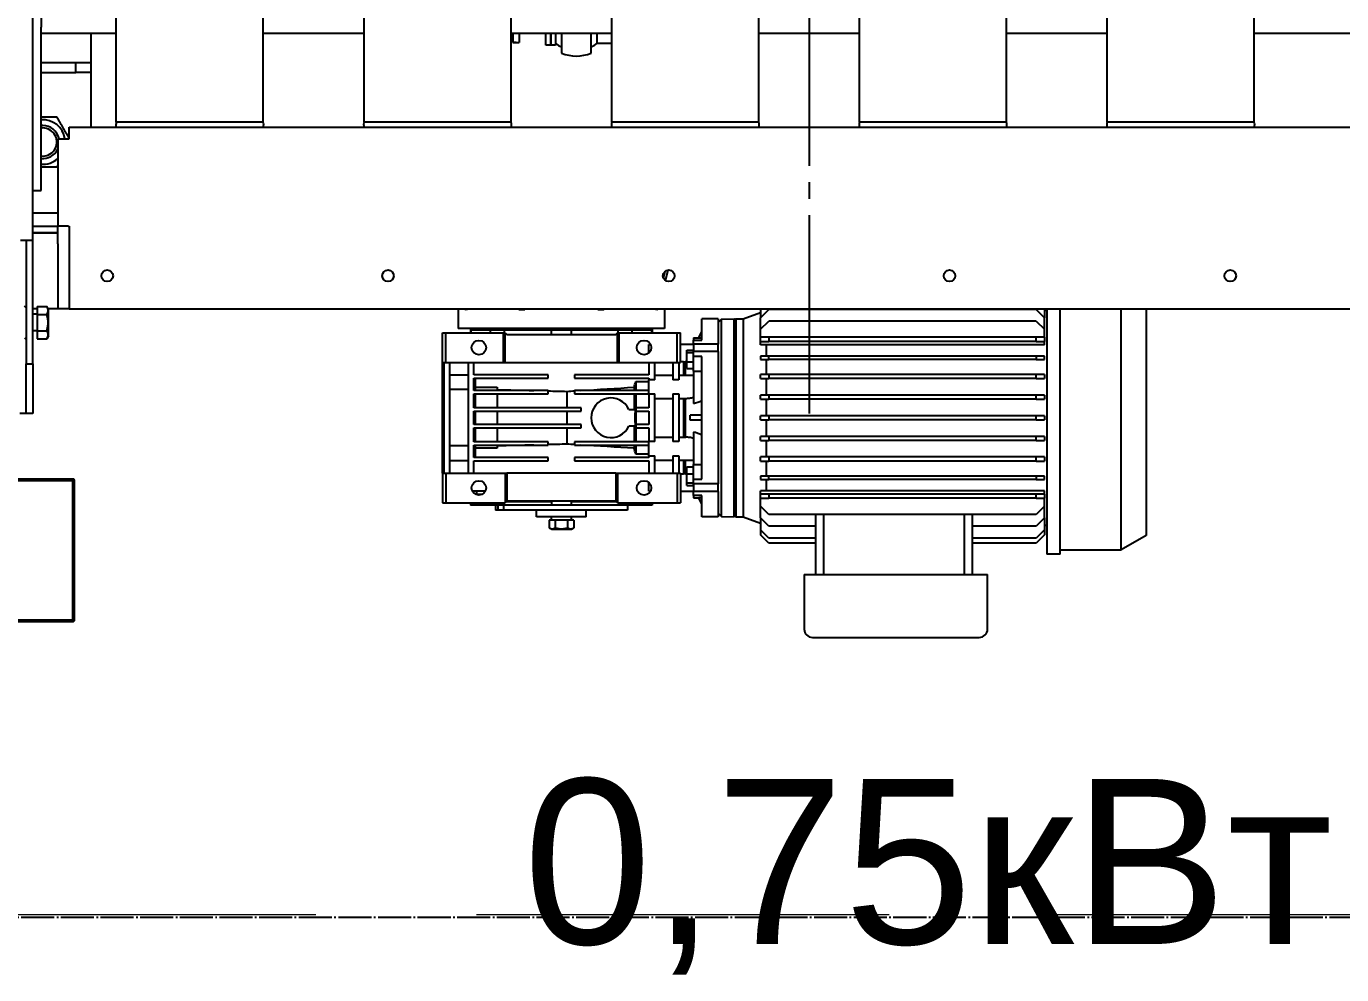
# Model space of a CAD drawing. Header units: millimetres. Extents: x -383313 to -161684, y -117025 to 99224.
# Drawn here: x -343063 to -342267, y -11617 to -11043 of the extents above; entities that cross this region are included whole.
import ezdxf

# ---------------------------------------------------------------- set-up
doc = ezdxf.new("R2010")
doc.units = ezdxf.units.MM
doc.header["$MEASUREMENT"] = 0
doc.linetypes.add('ESKD_shtrihpunktir', pattern=[18, 15, -1, 1, -1])
doc.linetypes.add('PS-GOST2.303 5', pattern=[24, 20, -1.5, 1, -1.5])
for name, color, linetype in [('PDF_Geometry', 7, 'Continuous'), ('PS_Оси', 5, 'PS-GOST2.303 5'), ('PV-55E8', 7, 'Continuous')]:
    doc.layers.add(name, color=color, linetype=linetype)
doc.styles.add('PSTUDIO', font='arial.ttf')

# ---------------------------------------------------------------- blocks, each defined once
blk = doc.blocks.new('*U123')
at = {"color": 1, "linetype": 'ESKD_shtrihpunktir', "ltscale": 10}
blk.add_line((-734.5, 563.27), (-734.5, -636.73), dxfattribs=at)
at = {"layer": 'PV-55E8', "color": 3}
for p, q in [((-1204.5, -531.73), (-1204.5, 458.27)), ((-1154, -460.38), (-1154, 460.38)), ((-1065, -460.38), (-1065, 460.38)), ((-1004, -460.38), (-1004, 460.38)), ((-915, -460.38), (-915, 460.38)), ((-854, -460.38), (-854, 460.38)), ((-765, -460.38), (-765, 460.38)), ((-704, -460.38), (-704, 460.38)), ((-615, -460.38), (-615, 460.38)), ((-554, -460.38), (-554, 460.38)), ((-465, -460.38), (-465, 460.38)), ((-1199.5, -330.73), (-1199.5, -402.73)), ((-1199.5, -406.73), (-1199.5, -402.73)), ((-1199.5, -501.73), (-1199.5, -406.73)), ((-1154, -406.73), (-1199.5, -406.73)), ((-1169.5, -406.73), (-1169.5, -424.38)), ((-1004, -406.73), (-1065, -406.73)), ((-854, -406.73), (-915, -406.73)), ((-914, -408.79), (-914.55, -410.29)), ((-914, -406.73), (-914, -412.05)), ((-914, -412.08), (-914, -412.05)), ((-910, -406.73), (-910, -412.08)), ((-894, -413.79), (-894, -406.73)), ((-891, -413.79), (-894, -413.79)), ((-891, -413.79), (-891, -406.73)), ((-891, -406.73), (-891, -413.79)), ((-888, -413.79), (-891, -413.79)), ((-888, -406.73), (-888, -413.79)), ((-884.5, -406.73), (-884.5, -418.61)), ((-866.5, -418.61), (-866.5, -406.73)), ((-863, -406.73), (-863, -412.75)), ((-863, -412.61), (-854, -412.61)), ((-704, -406.73), (-765, -406.73)), ((-554, -406.73), (-615, -406.73)), ((-404, -406.73), (-465, -406.73)), ((-1178.5, -424.38), (-1199.5, -424.38)), ((-1178.5, -430.38), (-1178.5, -424.38)), ((-1169.5, -424.38), (-1178.5, -424.38)), ((-1169.5, -424.38), (-1169.5, -430.38)), ((-1199.5, -430.38), (-1178.5, -430.38)), ((-1169.5, -430.38), (-1178.5, -430.38)), ((-1169.5, -430.38), (-1169.5, -463.38)), ((-1065, -460.38), (-1154, -460.38)), ((-1065, -460.38), (-1154, -460.38)), ((-915, -460.38), (-1004, -460.38)), ((-915, -460.38), (-1004, -460.38)), ((-765, -460.38), (-854, -460.38)), ((-765, -460.38), (-854, -460.38)), ((-615, -460.38), (-704, -460.38)), ((-615, -460.38), (-704, -460.38)), ((-465, -460.38), (-554, -460.38)), ((-465, -460.38), (-554, -460.38)), ((-1182.5, -463.38), (-286.5, -463.38)), ((-1182.5, -469.68), (-1182.5, -463.38)), ((-1182.5, -470.38), (-1182.5, -469.68)), ((-1189.5, -470.38), (-1183.2, -470.38)), ((-1189.5, -470.38), (-1189.5, -523.38)), ((-1183.2, -470.38), (-1182.5, -470.38)), ((-1204.5, -501.73), (-1199.5, -501.73)), ((-1189.5, -515.38), (-1204.5, -515.38)), ((-1204.5, -523.38), (-1189.5, -523.38)), ((-1183.2, -523.38), (-1189.5, -523.38)), ((-1189.5, -534.08), (-1189.5, -523.38)), ((-1183.2, -523.38), (-1182.5, -523.38)), ((-1182.5, -523.38), (-1182.5, -573.38)), ((-1212, -531.73), (-1204.5, -531.73)), ((-1208.5, -531.73), (-1208.5, -606.73)), ((-1189.5, -527.38), (-1204.5, -527.38)), ((-1204.5, -527.38), (-1189.5, -527.38)), ((-1204.5, -606.73), (-1204.5, -531.73)), ((-1189.5, -534.08), (-1189.5, -573.38)), ((-822.69, -554.81), (-821.63, -550.6)), ((-821.52, -556.23), (-819.92, -549.9)), ((-1208.5, -572.73), (-1209.5, -571.73)), ((-1202, -573.38), (-1204.5, -573.38)), ((-1202, -571.92), (-1202, -576.82)), ((-1202, -571.92), (-1196.05, -571.92)), ((-1195, -573.73), (-1196.05, -571.92)), ((-1189.5, -573.38), (-1195.2, -573.38)), ((-1182.5, -573.38), (-1189.5, -573.38)), ((-1182.5, -573.38), (-286.5, -573.38)), ((-947, -573.38), (-947, -585.38)), ((-943.14, -573.38), (-942.98, -574.02)), ((-941.61, -573.38), (-941.45, -574.02)), ((-941.45, -574.02), (-941.45, -573.38)), ((-910.25, -574.02), (-910.32, -573.38)), ((-906.56, -574.02), (-906.63, -573.38)), ((-906.56, -573.38), (-906.56, -574.02)), ((-862.44, -573.38), (-862.44, -574.02)), ((-862.44, -574.02), (-862.37, -573.38)), ((-858.75, -574.02), (-858.68, -573.38)), ((-827.55, -573.38), (-827.55, -574.02)), ((-827.55, -574.02), (-827.39, -573.38)), ((-826.02, -574.02), (-825.86, -573.38)), ((-822, -573.38), (-822, -585.38)), ((-764, -573.38), (-764, -578.76)), ((-592, -573.38), (-592, -578.76)), ((-590.5, -573.38), (-590.5, -639.38)), ((-582.5, -721.88), (-582.5, -573.38)), ((-545.5, -719.38), (-545.5, -573.38)), ((-530.5, -573.38), (-530.5, -710.72)), ((-1202, -576.73), (-1204.5, -576.73)), ((-1202, -576.82), (-1202, -586.64)), ((-1202, -576.82), (-1196.05, -576.82)), ((-1195, -589.73), (-1195, -573.73)), ((-799.5, -592.29), (-799.5, -579.38)), ((-789.5, -579.38), (-799.5, -579.38)), ((-789.5, -579.38), (-789.5, -594.72)), ((-787.5, -579.62), (-780, -579.49)), ((-787.5, -699.24), (-787.5, -579.62)), ((-779.5, -579.98), (-780, -579.49)), ((-780, -699.37), (-780, -579.49)), ((-779.5, -579.88), (-779, -579.38)), ((-779.5, -579.98), (-779.5, -579.88)), ((-779.5, -579.98), (-779.5, -698.88)), ((-779, -579.38), (-779, -699.38)), ((-779, -579.38), (-774.5, -579.38)), ((-774.5, -579.38), (-764, -575.56)), ((-774.5, -579.38), (-774.5, -639.38)), ((-764, -578.76), (-759, -573.76)), ((-764, -585.79), (-764, -578.76)), ((-764, -585.79), (-759, -580.79)), ((-597, -573.76), (-759, -573.76)), ((-597, -580.79), (-759, -580.79)), ((-597, -573.76), (-592, -578.76)), ((-597, -580.79), (-592, -585.79)), ((-592, -574.25), (-590.5, -574.25)), ((-592, -585.79), (-592, -578.76)), ((-1202, -586.73), (-1204.5, -586.73)), ((-1202, -586.64), (-1202, -591.55)), ((-1202, -586.64), (-1196.05, -586.64)), ((-956.5, -587.88), (-954.5, -587.88)), ((-956.5, -605.88), (-956.5, -587.88)), ((-954.5, -587.88), (-919.5, -587.88)), ((-954.5, -605.88), (-954.5, -587.88)), ((-822, -585.38), (-947, -585.38)), ((-939.5, -585.38), (-939.5, -586.38)), ((-939.17, -586.38), (-939.5, -586.38)), ((-939.5, -586.38), (-939.5, -587.88)), ((-939.17, -586.38), (-939.5, -586.38)), ((-939.17, -585.38), (-939.17, -586.38)), ((-927.4, -586.38), (-939.17, -586.38)), ((-939.17, -587.88), (-939.17, -586.38)), ((-927.4, -586.38), (-939.17, -586.38)), ((-927.4, -585.38), (-927.4, -586.38)), ((-927.4, -587.88), (-927.4, -586.38)), ((-918.91, -586.38), (-927.4, -586.38)), ((-918.91, -586.38), (-927.4, -586.38)), ((-919.5, -587.88), (-918.5, -587.88)), ((-919.5, -605.88), (-919.5, -587.88)), ((-918.91, -585.38), (-918.91, -586.38)), ((-890.5, -586.38), (-918.91, -586.38)), ((-918.91, -587.88), (-918.91, -586.38)), ((-890.5, -586.38), (-918.91, -586.38)), ((-918.5, -587.88), (-917.5, -588.88)), ((-918.5, -605.88), (-918.5, -587.88)), ((-917.5, -588.88), (-851.5, -588.88)), ((-890.5, -585.38), (-890.5, -586.38)), ((-890.5, -588.88), (-890.5, -586.38)), ((-878.5, -586.38), (-890.5, -586.38)), ((-878.5, -586.38), (-890.5, -586.38)), ((-878.5, -585.38), (-878.5, -586.38)), ((-850.09, -586.38), (-878.5, -586.38)), ((-878.5, -588.88), (-878.5, -586.38)), ((-850.09, -586.38), (-878.5, -586.38)), ((-851.5, -588.88), (-850.5, -587.88)), ((-850.5, -605.88), (-850.5, -587.88)), ((-850.5, -587.88), (-849.5, -587.88)), ((-850.09, -585.38), (-850.09, -586.38)), ((-850.09, -587.88), (-850.09, -586.38)), ((-841.6, -586.38), (-850.09, -586.38)), ((-841.6, -586.38), (-850.09, -586.38)), ((-849.5, -605.88), (-849.5, -587.88)), ((-849.5, -587.88), (-814.5, -587.88)), ((-841.6, -585.38), (-841.6, -586.38)), ((-829.83, -586.38), (-841.6, -586.38)), ((-841.6, -587.88), (-841.6, -586.38)), ((-829.83, -586.38), (-841.6, -586.38)), ((-829.83, -585.38), (-829.83, -586.38)), ((-829.83, -587.88), (-829.83, -586.38)), ((-829.5, -586.38), (-829.83, -586.38)), ((-829.5, -586.38), (-829.83, -586.38)), ((-829.5, -585.38), (-829.5, -586.38)), ((-829.5, -586.38), (-829.5, -587.88)), ((-814.5, -587.88), (-812.5, -587.88)), ((-814.5, -605.88), (-814.5, -587.88)), ((-812.5, -605.88), (-812.5, -587.88)), ((-801.22, -590.98), (-799.5, -587.12)), ((-764, -590.63), (-764, -585.79)), ((-592, -590.63), (-592, -585.79)), ((-1208.5, -590.73), (-1209.5, -591.73)), ((-1202, -591.55), (-1196.05, -591.55)), ((-1195, -589.73), (-1196.05, -591.55)), ((-831.5, -594.95), (-830.56, -594.95)), ((-831.5, -600.08), (-831.5, -594.95)), ((-812.5, -594.88), (-804.5, -594.88)), ((-804.5, -590.88), (-804.5, -592.29)), ((-804.5, -590.88), (-801.17, -590.88)), ((-804.5, -592.29), (-799.5, -592.29)), ((-804.5, -594.72), (-804.5, -592.29)), ((-789.5, -594.72), (-804.5, -594.72)), ((-804.5, -594.72), (-804.5, -598.97)), ((-801.22, -590.98), (-799.5, -590.98)), ((-789.5, -596.23), (-789.5, -594.72)), ((-789.5, -599.31), (-789.5, -596.23)), ((-764, -593.13), (-764, -590.63)), ((-764, -595.21), (-764, -593.13)), ((-592, -595.21), (-764, -595.21)), ((-760.4, -601.98), (-760.4, -595.21)), ((-597, -590.63), (-759, -590.63)), ((-759, -590.63), (-759, -593.13)), ((-597, -593.13), (-759, -593.13)), ((-597, -593.13), (-597, -590.63)), ((-592, -590.63), (-592, -593.13)), ((-592, -595.21), (-592, -593.13)), ((-808.65, -599.94), (-808.65, -598.45)), ((-808.65, -598.45), (-804.5, -598.45)), ((-808.65, -605.52), (-808.65, -599.94)), ((-808.65, -599.94), (-804.5, -599.94)), ((-804.5, -599.31), (-804.5, -598.97)), ((-789.5, -599.31), (-804.5, -599.31)), ((-804.5, -602.19), (-804.5, -599.31)), ((-799.5, -602.19), (-804.5, -602.19)), ((-804.5, -611.18), (-804.5, -602.19)), ((-799.5, -676.56), (-799.5, -602.19)), ((-789.5, -599.31), (-789.5, -679.44)), ((-759, -601.98), (-764, -601.98)), ((-764, -601.98), (-764, -604.09)), ((-764, -604.09), (-759, -604.09)), ((-760.4, -613.13), (-760.4, -604.09)), ((-759, -604.09), (-759, -601.98)), ((-597, -601.98), (-759, -601.98)), ((-597, -604.09), (-759, -604.09)), ((-592, -601.98), (-597, -601.98)), ((-597, -601.98), (-597, -604.09)), ((-597, -604.09), (-592, -604.09)), ((-592, -604.09), (-592, -601.98)), ((-1208.5, -636.73), (-1208.5, -606.73)), ((-1208.5, -606.73), (-1204.5, -606.73)), ((-1204.5, -606.73), (-1204.5, -636.73)), ((-956.5, -608.69), (-956.5, -605.88)), ((-956.5, -605.88), (-955.5, -605.88)), ((-956.5, -622.33), (-956.5, -608.69)), ((-955.5, -608.69), (-956.5, -608.69)), ((-955.5, -605.88), (-954.5, -605.88)), ((-955.5, -672.88), (-955.5, -605.88)), ((-954.5, -605.88), (-919.5, -605.88)), ((-952, -672.88), (-952, -605.88)), ((-941, -605.88), (-941, -672.88)), ((-937.5, -613.38), (-937.5, -605.88)), ((-919.5, -605.88), (-918.5, -605.88)), ((-918.5, -605.88), (-850.5, -605.88)), ((-850.5, -605.88), (-849.5, -605.88)), ((-849.5, -605.88), (-814.5, -605.88)), ((-831.5, -605.88), (-831.5, -613.38)), ((-828, -616.33), (-828, -605.88)), ((-817, -605.88), (-817, -616.33)), ((-814.5, -605.88), (-813.5, -605.88)), ((-813.5, -605.88), (-813.5, -616.33)), ((-813.5, -605.88), (-812.5, -605.88)), ((-810.5, -605.41), (-812.5, -605.41)), ((-810.5, -605.41), (-810.5, -613.63)), ((-810.5, -605.52), (-809.5, -605.52)), ((-809.5, -605.52), (-809.5, -613.63)), ((-808.65, -609.6), (-808.65, -605.52)), ((-808.65, -605.52), (-804.5, -605.52)), ((-808.65, -609.6), (-804.5, -609.6)), ((-804.5, -611.18), (-799.5, -611.18)), ((-804.5, -611.18), (-804.5, -630.75)), ((-764, -615.63), (-764, -613.13)), ((-597, -613.13), (-759, -613.13)), ((-759, -613.13), (-759, -615.63)), ((-597, -615.63), (-597, -613.13)), ((-592, -613.13), (-592, -615.63)), ((-941, -613.53), (-952, -613.53)), ((-892.5, -613.38), (-937.5, -613.38)), ((-937.5, -615.38), (-892.5, -615.38)), ((-937.5, -622.88), (-937.5, -615.38)), ((-936.5, -622.33), (-936.5, -615.38)), ((-936.5, -620.89), (-923.5, -620.89)), ((-923.5, -620.89), (-923.5, -622.88)), ((-892.5, -615.38), (-892.5, -613.38)), ((-831.5, -613.38), (-876.5, -613.38)), ((-876.5, -613.38), (-876.5, -615.38)), ((-876.5, -615.38), (-831.5, -615.38)), ((-840.46, -620.89), (-840.46, -622.88)), ((-839.5, -617.34), (-839.5, -622.88)), ((-839.5, -617.34), (-831.5, -617.34)), ((-831.5, -615.38), (-831.5, -616.33)), ((-831.5, -624.93), (-831.5, -616.33)), ((-828, -616.33), (-831.5, -616.33)), ((-828, -613.63), (-817, -613.63)), ((-813.5, -616.33), (-817, -616.33)), ((-813.5, -613.63), (-804.5, -613.63)), ((-760.4, -625.63), (-760.4, -615.63)), ((-597, -615.63), (-759, -615.63)), ((-955.5, -622.33), (-956.5, -622.33)), ((-956.5, -656.42), (-956.5, -622.33)), ((-941, -622.33), (-952, -622.33)), ((-936.5, -622.33), (-937.5, -622.33)), ((-892.5, -622.88), (-937.5, -622.88)), ((-937.5, -624.88), (-892.5, -624.88)), ((-937.5, -633.38), (-937.5, -624.88)), ((-936.5, -622.88), (-936.5, -622.33)), ((-936.5, -633.38), (-936.5, -624.88)), ((-923.5, -624.88), (-923.5, -633.38)), ((-892.5, -624.88), (-892.5, -622.88)), ((-881.25, -623.38), (-881.25, -633.38)), ((-876.5, -622.88), (-876.5, -624.88)), ((-831.5, -622.88), (-876.5, -622.88)), ((-876.5, -624.88), (-831.5, -624.88)), ((-840.46, -624.88), (-840.46, -634.38)), ((-839.5, -624.88), (-839.5, -633.38)), ((-831.5, -624.93), (-831.5, -633.38)), ((-831.5, -624.93), (-828, -624.93)), ((-828, -653.83), (-828, -624.93)), ((-828, -627.63), (-817, -627.63)), ((-817, -624.93), (-817, -653.83)), ((-817, -624.93), (-813.5, -624.93)), ((-813.5, -624.93), (-813.5, -653.83)), ((-813.5, -627.63), (-809.27, -627.63)), ((-810.5, -627.63), (-810.5, -651.13)), ((-809.5, -627.63), (-809.5, -651.13)), ((-764, -628.13), (-764, -625.63)), ((-760.4, -638.13), (-760.4, -628.13)), ((-759, -625.63), (-759, -628.13)), ((-597, -625.63), (-759, -625.63)), ((-597, -628.13), (-759, -628.13)), ((-597, -628.13), (-597, -625.63)), ((-592, -625.63), (-592, -628.13)), ((-1208.5, -636.73), (-1212.5, -636.73)), ((-1204.5, -636.73), (-1208.5, -636.73)), ((-872.5, -633.38), (-937.5, -633.38)), ((-937.5, -635.38), (-872.5, -635.38)), ((-937.5, -643.38), (-937.5, -635.38)), ((-936.5, -643.38), (-936.5, -635.38)), ((-923.5, -635.38), (-923.5, -643.38)), ((-881.25, -635.38), (-881.25, -643.38)), ((-872.5, -635.38), (-872.5, -633.38)), ((-843.59, -634.38), (-839.91, -634.38)), ((-839.5, -633.38), (-839.5, -635.38)), ((-831.5, -633.38), (-839.5, -633.38)), ((-839.5, -635.38), (-839.5, -643.38)), ((-839.5, -635.38), (-831.5, -635.38)), ((-831.5, -635.38), (-831.5, -643.38)), ((-872.5, -643.38), (-937.5, -643.38)), ((-872.5, -645.38), (-872.5, -643.38)), ((-839.91, -644.38), (-843.59, -644.38)), ((-840.46, -644.38), (-840.46, -653.88)), ((-839.5, -643.38), (-839.5, -645.38)), ((-831.5, -643.38), (-839.5, -643.38)), ((-799.5, -637.88), (-806.59, -637.88)), ((-799.5, -640.88), (-806.59, -640.88)), ((-774.5, -639.38), (-774.5, -699.38)), ((-764, -640.63), (-764, -638.13)), ((-760.4, -650.63), (-760.4, -640.63)), ((-759, -638.13), (-759, -640.63)), ((-597, -638.13), (-759, -638.13)), ((-597, -640.63), (-759, -640.63)), ((-597, -640.63), (-597, -638.13)), ((-592, -638.13), (-592, -640.63)), ((-590.5, -639.38), (-590.5, -721.88)), ((-937.5, -645.38), (-872.5, -645.38)), ((-937.5, -653.88), (-937.5, -645.38)), ((-936.5, -653.88), (-936.5, -645.38)), ((-923.5, -645.38), (-923.5, -653.88)), ((-881.25, -645.38), (-881.25, -655.37)), ((-839.5, -645.38), (-839.5, -653.88)), ((-839.5, -645.38), (-831.5, -645.38)), ((-831.5, -645.38), (-831.5, -653.83)), ((-828, -651.13), (-817, -651.13)), ((-813.5, -651.13), (-809.27, -651.13)), ((-804.5, -648), (-804.5, -667.58)), ((-764, -653.13), (-764, -650.63)), ((-759, -650.63), (-759, -653.13)), ((-597, -650.63), (-759, -650.63)), ((-597, -653.13), (-597, -650.63)), ((-592, -650.63), (-592, -653.13)), ((-955.5, -656.42), (-956.5, -656.42)), ((-956.5, -670.07), (-956.5, -656.42)), ((-941, -656.42), (-952, -656.42)), ((-892.5, -653.88), (-937.5, -653.88)), ((-937.5, -663.38), (-937.5, -655.88)), ((-937.5, -655.88), (-892.5, -655.88)), ((-936.5, -656.42), (-937.5, -656.42)), ((-936.5, -656.42), (-936.5, -655.88)), ((-936.5, -663.38), (-936.5, -656.42)), ((-923.5, -657.87), (-936.5, -657.87)), ((-923.5, -655.88), (-923.5, -657.87)), ((-892.5, -655.88), (-892.5, -653.88)), ((-831.5, -653.88), (-876.5, -653.88)), ((-876.5, -653.88), (-876.5, -655.88)), ((-876.5, -655.88), (-831.5, -655.88)), ((-840.46, -655.88), (-840.46, -657.87)), ((-839.5, -655.88), (-839.5, -661.42)), ((-828, -653.83), (-831.5, -653.83)), ((-831.5, -662.43), (-831.5, -653.83)), ((-813.5, -653.83), (-817, -653.83)), ((-760.4, -663.13), (-760.4, -653.13)), ((-597, -653.13), (-759, -653.13)), ((-952, -665.22), (-941, -665.22)), ((-892.5, -663.38), (-937.5, -663.38)), ((-937.5, -672.88), (-937.5, -665.38)), ((-937.5, -665.38), (-892.5, -665.38)), ((-892.5, -665.38), (-892.5, -663.38)), ((-831.5, -663.38), (-876.5, -663.38)), ((-876.5, -663.38), (-876.5, -665.38)), ((-876.5, -665.38), (-831.5, -665.38)), ((-831.5, -661.42), (-839.5, -661.42)), ((-831.5, -662.43), (-831.5, -663.38)), ((-831.5, -662.43), (-828, -662.43)), ((-831.5, -665.38), (-831.5, -672.88)), ((-828, -672.88), (-828, -662.43)), ((-828, -665.13), (-817, -665.13)), ((-817, -662.43), (-817, -672.88)), ((-817, -662.43), (-813.5, -662.43)), ((-813.5, -662.43), (-813.5, -672.88)), ((-813.5, -665.13), (-804.5, -665.13)), ((-810.5, -665.13), (-810.5, -673.34)), ((-809.5, -665.13), (-809.5, -673.23)), ((-804.5, -676.56), (-804.5, -667.58)), ((-804.5, -667.58), (-799.5, -667.58)), ((-764, -665.63), (-764, -663.13)), ((-760.4, -674.67), (-760.4, -665.63)), ((-759, -663.13), (-759, -665.63)), ((-597, -663.13), (-759, -663.13)), ((-597, -665.63), (-759, -665.63)), ((-597, -665.63), (-597, -663.13)), ((-592, -663.13), (-592, -665.63)), ((-956.5, -672.88), (-956.5, -670.07)), ((-955.5, -670.07), (-956.5, -670.07)), ((-956.5, -672.88), (-955.5, -672.88)), ((-956.5, -672.88), (-956.5, -690.88)), ((-955.5, -672.88), (-954.5, -672.88)), ((-954.5, -672.88), (-918.5, -672.88)), ((-954.5, -672.88), (-954.5, -690.88)), ((-918.5, -672.88), (-917.5, -672.88)), ((-918.5, -672.88), (-918.5, -690.88)), ((-851.5, -672.88), (-917.5, -672.88)), ((-917.5, -672.88), (-917.5, -689.88)), ((-851.5, -672.88), (-850.5, -672.88)), ((-851.5, -672.88), (-851.5, -689.88)), ((-850.5, -672.88), (-850.5, -690.88)), ((-850.5, -672.88), (-814.5, -672.88)), ((-814.5, -672.88), (-813.5, -672.88)), ((-814.5, -672.88), (-814.5, -690.88)), ((-813.5, -672.88), (-812.5, -672.88)), ((-812.5, -672.88), (-812.5, -690.88)), ((-812.5, -673.34), (-810.5, -673.34)), ((-809.5, -673.23), (-810.5, -673.23)), ((-808.65, -673.24), (-808.65, -669.16)), ((-808.65, -669.16), (-804.5, -669.16)), ((-808.65, -678.82), (-808.65, -673.24)), ((-808.65, -673.24), (-804.5, -673.24)), ((-804.5, -679.44), (-804.5, -676.56)), ((-804.5, -676.56), (-799.5, -676.56)), ((-759, -674.67), (-764, -674.67)), ((-764, -674.67), (-764, -676.77)), ((-764, -676.77), (-759, -676.77)), ((-760.4, -683.54), (-760.4, -676.77)), ((-759, -676.77), (-759, -674.67)), ((-597, -674.67), (-759, -674.67)), ((-597, -676.77), (-759, -676.77)), ((-592, -674.67), (-597, -674.67)), ((-597, -674.67), (-597, -676.77)), ((-597, -676.77), (-592, -676.77)), ((-592, -676.77), (-592, -674.67)), ((-930.59, -683.88), (-938.41, -683.88)), ((-935.79, -685.88), (-935.79, -683.88)), ((-831.5, -683.88), (-831.5, -678.67)), ((-831.5, -683.88), (-830.59, -683.88)), ((-812.5, -683.88), (-804.5, -683.88)), ((-808.65, -680.31), (-808.65, -678.82)), ((-808.65, -678.82), (-804.5, -678.82)), ((-808.65, -680.31), (-804.5, -680.31)), ((-789.5, -679.44), (-804.5, -679.44)), ((-804.5, -679.79), (-804.5, -679.44)), ((-804.5, -679.79), (-804.5, -684.04)), ((-804.5, -686.46), (-804.5, -684.04)), ((-789.5, -684.04), (-804.5, -684.04)), ((-789.5, -682.52), (-789.5, -679.44)), ((-789.5, -684.04), (-789.5, -682.52)), ((-789.5, -684.04), (-789.5, -699.38)), ((-592, -683.54), (-764, -683.54)), ((-764, -685.63), (-764, -683.54)), ((-592, -685.63), (-592, -683.54)), ((-956.5, -690.88), (-954.5, -690.88)), ((-954.5, -690.88), (-918.5, -690.88)), ((-939.5, -690.88), (-939.5, -692.38)), ((-939.21, -692.38), (-939.5, -692.38)), ((-939.21, -692.38), (-939.21, -690.88)), ((-927.15, -692.38), (-939.21, -692.38)), ((-932.69, -685.88), (-935.79, -685.88)), ((-927.15, -690.88), (-927.15, -692.38)), ((-918.91, -692.38), (-927.15, -692.38)), ((-924.5, -692.38), (-924.5, -695.38)), ((-922.86, -695.38), (-922.86, -692.38)), ((-919.65, -692.38), (-919.65, -695.38)), ((-918.91, -692.38), (-918.91, -690.88)), ((-890.5, -692.38), (-918.91, -692.38)), ((-917.5, -689.88), (-918.5, -690.88)), ((-890.5, -690.38), (-918, -690.38)), ((-851.5, -689.88), (-917.5, -689.88)), ((-890.5, -690.38), (-890.5, -692.38)), ((-878.5, -692.38), (-890.5, -692.38)), ((-878.5, -692.38), (-878.5, -690.38)), ((-851, -690.38), (-878.5, -690.38)), ((-850.09, -692.38), (-878.5, -692.38)), ((-850.5, -690.88), (-851.5, -689.88)), ((-850.5, -690.88), (-814.5, -690.88)), ((-850.09, -690.88), (-850.09, -692.38)), ((-841.6, -692.38), (-850.09, -692.38)), ((-844.5, -692.38), (-844.5, -695.38)), ((-841.6, -692.38), (-841.6, -690.88)), ((-829.83, -692.38), (-841.6, -692.38)), ((-829.83, -690.88), (-829.83, -692.38)), ((-829.5, -692.38), (-829.83, -692.38)), ((-829.5, -690.88), (-829.5, -692.38)), ((-814.5, -690.88), (-812.5, -690.88)), ((-804.5, -686.46), (-804.5, -687.88)), ((-799.5, -686.46), (-804.5, -686.46)), ((-804.5, -687.88), (-801.17, -687.88)), ((-799.5, -687.77), (-801.22, -687.77)), ((-799.5, -691.63), (-801.22, -687.77)), ((-799.5, -699.38), (-799.5, -686.46)), ((-764, -688.13), (-764, -685.63)), ((-764, -692.97), (-764, -688.13)), ((-759, -685.63), (-759, -688.13)), ((-597, -685.63), (-759, -685.63)), ((-597, -688.13), (-759, -688.13)), ((-597, -688.13), (-597, -685.63)), ((-592, -685.63), (-592, -688.13)), ((-592, -692.97), (-592, -688.13)), ((-922.86, -695.38), (-924.5, -695.38)), ((-919.65, -695.38), (-922.86, -695.38)), ((-844.5, -695.38), (-919.65, -695.38)), ((-899.5, -699.38), (-899.5, -695.38)), ((-869.5, -699.38), (-899.5, -699.38)), ((-890.5, -701.38), (-890.5, -699.38)), ((-878.5, -701.38), (-878.5, -699.38)), ((-869.5, -699.38), (-869.5, -695.38)), ((-789.5, -699.38), (-799.5, -699.38)), ((-789.5, -697.24), (-787.5, -699.24)), ((-787.5, -699.24), (-780, -699.37)), ((-779.5, -698.88), (-780, -699.37)), ((-779.5, -698.88), (-779, -699.38)), ((-779, -699.38), (-774.5, -699.38)), ((-774.5, -699.38), (-764, -703.2)), ((-759, -697.97), (-764, -692.97)), ((-764, -699.99), (-764, -692.97)), ((-764, -699.99), (-764, -707.24)), ((-759, -704.99), (-764, -699.99)), ((-597, -697.97), (-759, -697.97)), ((-730.7, -697.97), (-730.7, -734.38)), ((-725.7, -734.38), (-725.7, -697.97)), ((-640.7, -697.97), (-640.7, -734.38)), ((-635.7, -734.38), (-635.7, -697.97)), ((-592, -692.97), (-597, -697.97)), ((-592, -699.99), (-597, -704.99)), ((-592, -699.99), (-592, -692.97)), ((-592, -699.99), (-592, -707.24)), ((-888.25, -701.38), (-892.01, -701.38)), ((-892.01, -701.38), (-892.01, -706.01)), ((-890.5, -706.88), (-892.01, -706.01)), ((-890.5, -706.88), (-878.5, -706.88)), ((-880.75, -701.38), (-888.25, -701.38)), ((-888.25, -701.38), (-888.25, -706.01)), ((-876.99, -701.38), (-880.75, -701.38)), ((-880.75, -701.38), (-880.75, -706.01)), ((-878.5, -706.88), (-876.99, -706.01)), ((-876.99, -701.38), (-876.99, -706.01)), ((-759, -712.24), (-764, -707.24)), ((-764, -707.24), (-764, -710.33)), ((-730.7, -704.99), (-759, -704.99)), ((-597, -704.99), (-635.7, -704.99)), ((-592, -707.24), (-597, -712.24)), ((-592, -704.51), (-590.5, -704.51)), ((-592, -707.24), (-592, -710.33)), ((-759, -715.33), (-764, -710.33)), ((-730.7, -712.24), (-759, -712.24)), ((-730.7, -715.33), (-759, -715.33)), ((-597, -712.24), (-635.7, -712.24)), ((-597, -715.33), (-635.7, -715.33)), ((-592, -710.33), (-597, -715.33)), ((-530.5, -710.72), (-545.5, -719.38)), ((-582.5, -721.88), (-590.5, -721.88)), ((-582.5, -719.38), (-545.5, -719.38)), ((-737.5, -734.38), (-732.5, -734.38)), ((-737.5, -734.38), (-737.5, -767.38)), ((-732.5, -734.38), (-631.5, -734.38)), ((-631.5, -734.38), (-626.5, -734.38)), ((-626.5, -767.38), (-626.5, -734.38)), ((-732.5, -772.38), (-631.5, -772.38))]:
    blk.add_line(p, q, dxfattribs=at)
for centre, radius in [((-1159.5, -553.38), 3.5), ((-989.5, -553.38), 3.5), ((-819.5, -553.38), 3.5), ((-649.5, -553.38), 3.5), ((-479.5, -553.38), 3.5), ((-934.5, -596.88), 4.39), ((-834.5, -596.88), 4.39), ((-934.5, -681.88), 4.39), ((-834.5, -681.88), 4.39)]:
    blk.add_circle(centre, radius, dxfattribs=at)
for centre, radius, start, end in [((-875.5, -395.29), 21.47, 234.40029, 245.2206), ((-875.5, -395.29), 21.47, 294.7794, 305.59971), ((-875.5, -395.29), 25, 248.8998, 291.1002), ((-1198.5, -472.38), 13.5, 8.51962, 94.24802), ((-1149.28, -461.93), 4.97, 161.74254, 196.90661), ((-1069.72, -461.93), 4.97, 343.09339, 18.25746), ((-999.28, -461.93), 4.97, 161.74254, 196.90661), ((-919.72, -461.93), 4.97, 343.09339, 18.25746), ((-849.28, -461.93), 4.97, 161.74254, 196.90661), ((-769.72, -461.93), 4.97, 343.09339, 18.25746), ((-699.28, -461.93), 4.97, 161.74254, 196.90661), ((-619.72, -461.93), 4.97, 343.09339, 18.25746), ((-549.28, -461.93), 4.97, 161.74254, 196.90661), ((-469.72, -461.93), 4.97, 343.09339, 18.25746), ((-1198.5, -472.38), 10, 90, 95.73917), ((-1198.5, -472.38), 8.5, 263.24367, 90), ((-1198.5, -472.38), 8.5, 90, 96.75633), ((-1198.5, -472.38), 10, 11.53696, 90), ((-1198.5, -472.38), 10, 264.26083, 334.15807), ((-1198.5, -472.38), 13.5, 265.75198, 311.81031), ((32373.9, -33684.33), 46857.23, 135.049021, 135.052482), ((-854.5, -639.38), 12, 24.62432, 335.37568), ((-732.5, -767.38), 5, 180, 270), ((-631.5, -767.38), 5, 270, 0)]:
    blk.add_arc(centre, radius, start, end, dxfattribs=at)
for centre, major_axis, ratio, start_param, end_param in [((-907.8, -395.29), (-100.8, 0), 0.166667, 1.50925, 1.548969), ((-884.5, -802.2), (58.33, -228.22), 0.098407, 9.367628, 9.431639), ((-884.5, -802.2), (25.52, -228.2), 0.250002, 9.36482, 9.42883), ((-884.5, -802.2), (-25.52, -228.2), 0.250002, 3.13754, 3.201551), ((-884.5, -802.2), (-58.33, -228.22), 0.098407, 3.134731, 3.198742), ((-819.01, -639.38), (0, 26.63), 0.467015, 4.656029, 4.768749)]:
    blk.add_ellipse(centre, major_axis=major_axis, ratio=ratio, start_param=start_param, end_param=end_param, dxfattribs=at)
at = {"layer": 'PV-55E8', "color": 3, "extrusion": (0, 0, -1)}
blk.add_ellipse((-916.2, -395.29), major_axis=(-100.8, 0), ratio=0.166667, start_param=4.67071, end_param=4.690562, dxfattribs=at)
at = {"layer": 'PV-55E8', "color": 3}
for points, weights in [([(-914.79, -406.73), (-914.88, -407.45), (-915, -408.19)], [1.60616821993, 1.59364693588, 1.57679376876]), ([(-915, -410.29), (-914.55, -410.29), (-914.55, -410.29)], [1.57679376876, 1.64236092225, 1.64236092225]), ([(-1189.84, -457.38), (-1195.01, -457.38), (-1199.5, -457.38)], [1.52444471331, 1.6570136356, 1.64054012076]), ([(-1182.5, -470.09), (-1186.04, -463.95), (-1189.84, -457.38)], [1.58108598431, 1.72736273626, 1.52444471331]), ([(-1199.5, -487.38), (-1195.01, -487.38), (-1189.84, -487.38)], [1.64054012076, 1.6570136356, 1.52444471331]), ([(-1189.84, -487.38), (-1189.67, -487.08), (-1189.5, -486.79)], [1.52444471331, 1.53257713429, 1.54014868012]), ([(-1196.05, -576.82), (-1194.63, -574.37), (-1196.05, -571.92)], [1.22364575665, 1.41294441399, 1.22364575665]), ([(-1196.05, -586.64), (-1194.63, -581.73), (-1196.05, -576.82)], [1.22364575665, 1.41294441399, 1.22364575665]), ([(-1196.05, -591.55), (-1194.63, -589.09), (-1196.05, -586.64)], [1.22364575665, 1.41294441399, 1.22364575665]), ([(-759, -590.63), (-761.6, -590.63), (-764, -590.63)], [1.02328082836, 1.01430373817, 1.00422522518]), ([(-764, -593.13), (-761.59, -593.13), (-759, -593.13)], [1.00411950514, 1.01396082953, 1.02273766495]), ([(-592, -590.63), (-594.4, -590.63), (-597, -590.63)], [1.00422522518, 1.01430373817, 1.02328082836]), ([(-597, -593.13), (-594.41, -593.13), (-592, -593.13)], [1.02273766495, 1.01396082953, 1.00411950514]), ([(-759, -613.13), (-761.58, -613.13), (-764, -613.13)], [1.02112193899, 1.01294359541, 1.00380758805]), ([(-592, -613.13), (-594.42, -613.13), (-597, -613.13)], [1.00380758805, 1.01294359541, 1.02112193899]), ([(-759, -625.63), (-761.58, -625.63), (-764, -625.63)], [1.02000771348, 1.01224450931, 1.00359464163]), ([(-764, -628.13), (-761.58, -628.13), (-759, -628.13)], [1.00356993548, 1.01216316384, 1.01987786067]), ([(-592, -625.63), (-594.42, -625.63), (-597, -625.63)], [1.00359464163, 1.01224450931, 1.02000771348]), ([(-597, -628.13), (-594.42, -628.13), (-592, -628.13)], [1.01987786067, 1.01216316384, 1.00356993549]), ([(-759, -638.13), (-761.58, -638.13), (-764, -638.13)], [1.01962389085, 1.01200414199, 1.00352168022]), ([(-764, -640.63), (-761.58, -640.63), (-759, -640.63)], [1.00352168022, 1.01200414199, 1.01962389085]), ([(-592, -638.13), (-594.42, -638.13), (-597, -638.13)], [1.00352168022, 1.012004142, 1.01962389087]), ([(-597, -640.63), (-594.42, -640.63), (-592, -640.63)], [1.01962389087, 1.012004142, 1.00352168022]), ([(-759, -650.63), (-761.58, -650.63), (-764, -650.63)], [1.01987786067, 1.01216316384, 1.00356993548]), ([(-592, -650.63), (-594.42, -650.63), (-597, -650.63)], [1.00356993548, 1.01216316384, 1.01987786067]), ([(-764, -653.13), (-761.58, -653.13), (-759, -653.13)], [1.00359464163, 1.01224450931, 1.02000771348]), ([(-597, -653.13), (-594.42, -653.13), (-592, -653.13)], [1.02000771348, 1.01224450931, 1.00359464163]), ([(-764, -665.63), (-761.58, -665.63), (-759, -665.63)], [1.00380758805, 1.01294359541, 1.02112193899]), ([(-597, -665.63), (-594.42, -665.63), (-592, -665.63)], [1.02112193899, 1.01294359541, 1.00380758805]), ([(-759, -685.63), (-761.59, -685.63), (-764, -685.63)], [1.02273766495, 1.01396082953, 1.00411950514]), ([(-764, -688.13), (-761.6, -688.13), (-759, -688.13)], [1.00422522518, 1.01430373817, 1.02328082836]), ([(-592, -685.63), (-594.41, -685.63), (-597, -685.63)], [1.00411950514, 1.01396082953, 1.02273766495]), ([(-597, -688.13), (-594.4, -688.13), (-592, -688.13)], [1.02328082836, 1.01430373817, 1.00422522518]), ([(-892.01, -706.01), (-890.13, -707.09), (-888.25, -706.01)], [1.2245094272, 1.41394169484, 1.2245094272]), ([(-888.25, -706.01), (-884.5, -707.09), (-880.75, -706.01)], [1.2245094272, 1.41394169484, 1.2245094272]), ([(-880.75, -706.01), (-878.87, -707.09), (-876.99, -706.01)], [1.2245094272, 1.41394169484, 1.2245094272])]:
    blk.add_rational_spline(points, weights, degree=2, dxfattribs=at)
for points in [[(-809.5, -605.52), (-809.22, -605.35), (-808.93, -605.17), (-808.65, -604.99)], [(-873.01, -622.88), (-862.16, -622.21), (-851.31, -621.55), (-840.46, -620.89)], [(-840.46, -620.89), (-840.14, -619.71), (-839.82, -618.52), (-839.5, -617.34)], [(-764, -615.63), (-762.34, -615.63), (-760.67, -615.63), (-759, -615.63)], [(-597, -615.63), (-595.33, -615.63), (-593.66, -615.63), (-592, -615.63)], [(-923.5, -622.31), (-916.05, -622.5), (-908.6, -622.69), (-901.16, -622.88)], [(-892.5, -623.1), (-888.75, -623.19), (-885, -623.29), (-881.25, -623.38)], [(-881.25, -623.38), (-879.67, -623.28), (-878.08, -623.19), (-876.5, -623.09)], [(-804.5, -630.75), (-802.81, -630.3), (-801.14, -629.67), (-799.5, -628.84)], [(-839.91, -634.38), (-840, -637.71), (-840, -641.05), (-839.91, -644.38)], [(-809.3, -651.13), (-809.36, -651.13), (-809.43, -651.13), (-809.5, -651.13)], [(-799.5, -649.91), (-801.14, -649.08), (-802.81, -648.46), (-804.5, -648)], [(-901.16, -655.88), (-908.6, -656.07), (-916.05, -656.25), (-923.5, -656.44)], [(-881.25, -655.37), (-885, -655.47), (-888.75, -655.56), (-892.5, -655.66)], [(-876.5, -655.66), (-878.08, -655.57), (-879.67, -655.47), (-881.25, -655.37)], [(-840.46, -657.87), (-851.31, -657.2), (-862.16, -656.54), (-873.01, -655.88)], [(-839.5, -661.42), (-839.82, -660.23), (-840.14, -659.05), (-840.46, -657.87)], [(-759, -663.13), (-760.67, -663.13), (-762.34, -663.13), (-764, -663.13)], [(-592, -663.13), (-593.66, -663.13), (-595.33, -663.13), (-597, -663.13)], [(-808.65, -673.77), (-808.93, -673.59), (-809.22, -673.41), (-809.5, -673.23)]]:
    blk.add_open_spline(points, degree=3, dxfattribs=at)
for points, knots in [([(-809.3, -627.63), (-808.54, -627.63), (-807.77, -627.57), (-806.17, -627.32), (-805.34, -627.13), (-804.5, -626.87)], [0.000247781, 0.000247781, 0.000247781, 0.000247781, 0.003026883, 0.003026883, 0.006053522, 0.006053522, 0.006053522, 0.006053522]), ([(-804.5, -651.88), (-805.34, -651.62), (-806.18, -651.43), (-807.77, -651.19), (-808.52, -651.13), (-809.27, -651.13)], [0.006189397, 0.006189397, 0.006189397, 0.006189397, 0.009215586, 0.009215586, 0.011960366, 0.011960366, 0.011960366, 0.011960366])]:
    blk.add_open_spline(points, degree=3, knots=knots, dxfattribs=at)
blk = doc.blocks.new('A$Cf5759c35')
at = {"layer": 'PDF_Geometry', "color": 8, "lineweight": 13}
for points in [[(15324.5, 6684.43), (15574.26, 6684.43)], [(15671.63, 6684.43), (15921.4, 6684.43)], [(16023, 6684.43), (16272.76, 6684.43)]]:
    blk.add_lwpolyline(points, dxfattribs=at)

msp = doc.modelspace()

# ---------------------------------------------------------------- linework, layer by layer
at = {"lineweight": 50, "ltscale": 100}
msp.add_lwpolyline([(-343135.07618, -11317.10078), (-343034.47295, -11317.10078), (-343034.47295, -11402.55397), (-343135.07618, -11402.55397)], close=True, dxfattribs=at)
at = {"layer": 'PS_Оси'}
msp.add_lwpolyline([(-359840.70678, -11582.0977), (-355014.05882, -11582.0977), (-350514.05882, -11582.0977), (-345514.05882, -11582.0977), (-340514.05882, -11582.0977), (-335514.05882, -11582.0977), (-330514.05882, -11582.0977), (-325514.05882, -11582.0977), (-320514.05882, -11582.0977), (-316483.98892, -11582.0977)], dxfattribs=at)

# ---------------------------------------------------------------- block references
at = {"ltscale": 100}
msp.add_blockref('A$Cf5759c35', (-358461.97282, -18264.93104), dxfattribs=at)
msp.add_blockref('*U123', (-341854.51332, -10640.22165))

# ---------------------------------------------------------------- texts
at = {"ltscale": 100, "style": 'PSTUDIO'}
msp.add_text('0,75кВт', height=100, dxfattribs=at).set_placement((-342762.12622, -11598.27589))

doc.saveas('drawing.dxf')
